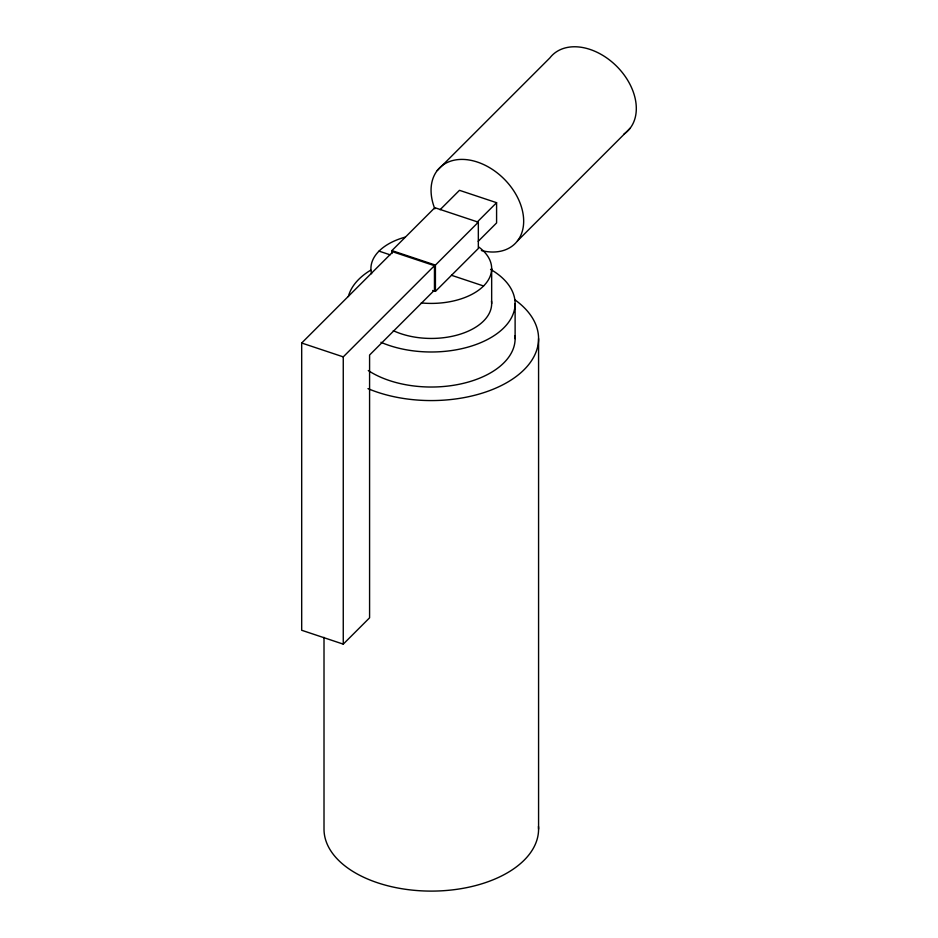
<?xml version="1.0" encoding="UTF-8"?>
<svg xmlns="http://www.w3.org/2000/svg" width="938" height="938" viewBox="0 0 938 938"><rect width="100%" height="100%" fill="white"/><g stroke="black" fill="none" stroke-linecap="round" stroke-linejoin="round"><path stroke-width="1.41" d="M437.26 170.517L549.903 57.875A53.478 37.813 45 0 1 617.509 67.114A53.478 37.813 45 0 1 623.946 134.087M391.908 253.53L391.908 250.598L434.822 207.697L478.333 222.189L478.333 248.476L435.42 291.39L432.699 290.475M301.684 343.015L392.87 251.83L434.458 265.689L434.458 290.159L369.584 355.033L369.584 617.814L343.261 644.136L301.684 630.266L301.684 343.015L343.261 356.874L434.458 265.689M440.063 209.725L459.479 190.32L496.589 202.69L496.589 222.939L478.192 241.324M477.172 222.095L496.589 202.69M435.42 291.39L435.42 265.102L478.333 222.189M517.471 240.914L630.113 128.26M391.908 250.598L435.42 265.102M379.011 251.126L390.056 254.808M451.506 275.291L483.574 285.984M538.576 338.63L538.576 829.157M515.114 303.595L515.114 338.63M491.664 268.549L491.664 303.595M343.261 356.874L343.261 644.136M324.009 637.348L324.009 829.157A107.284 61.943 0 0 0 433.614 891.088A107.284 61.943 0 0 0 538.471 826.472M514.657 299.644A107.284 61.943 0 0 1 509.006 381.332A107.284 61.943 0 0 1 367.977 388.637M514.974 335.827A83.822 48.401 0 0 1 463.091 383.408A83.822 48.401 0 0 1 368.282 370.545M478.638 246.94A60.36 34.847 0 0 1 483.246 286.301A60.36 34.847 0 0 1 421.268 302.927M371.6 273.755A60.36 34.847 0 0 1 404.899 237.208M491.489 300.992A60.36 34.847 0 0 1 459.292 334.467A60.36 34.847 0 0 1 393.292 330.668M490.562 269.37A83.822 48.401 0 0 1 494.596 335.312A83.822 48.401 0 0 1 380.945 342.288M348.361 296.572A83.822 48.401 0 0 1 370.756 270.121M434.845 208.834A53.478 37.813 45 0 1 463.653 159.437A53.478 37.813 45 0 1 522.806 212.445A53.478 37.813 45 0 1 481.393 250.552"/></g></svg>
